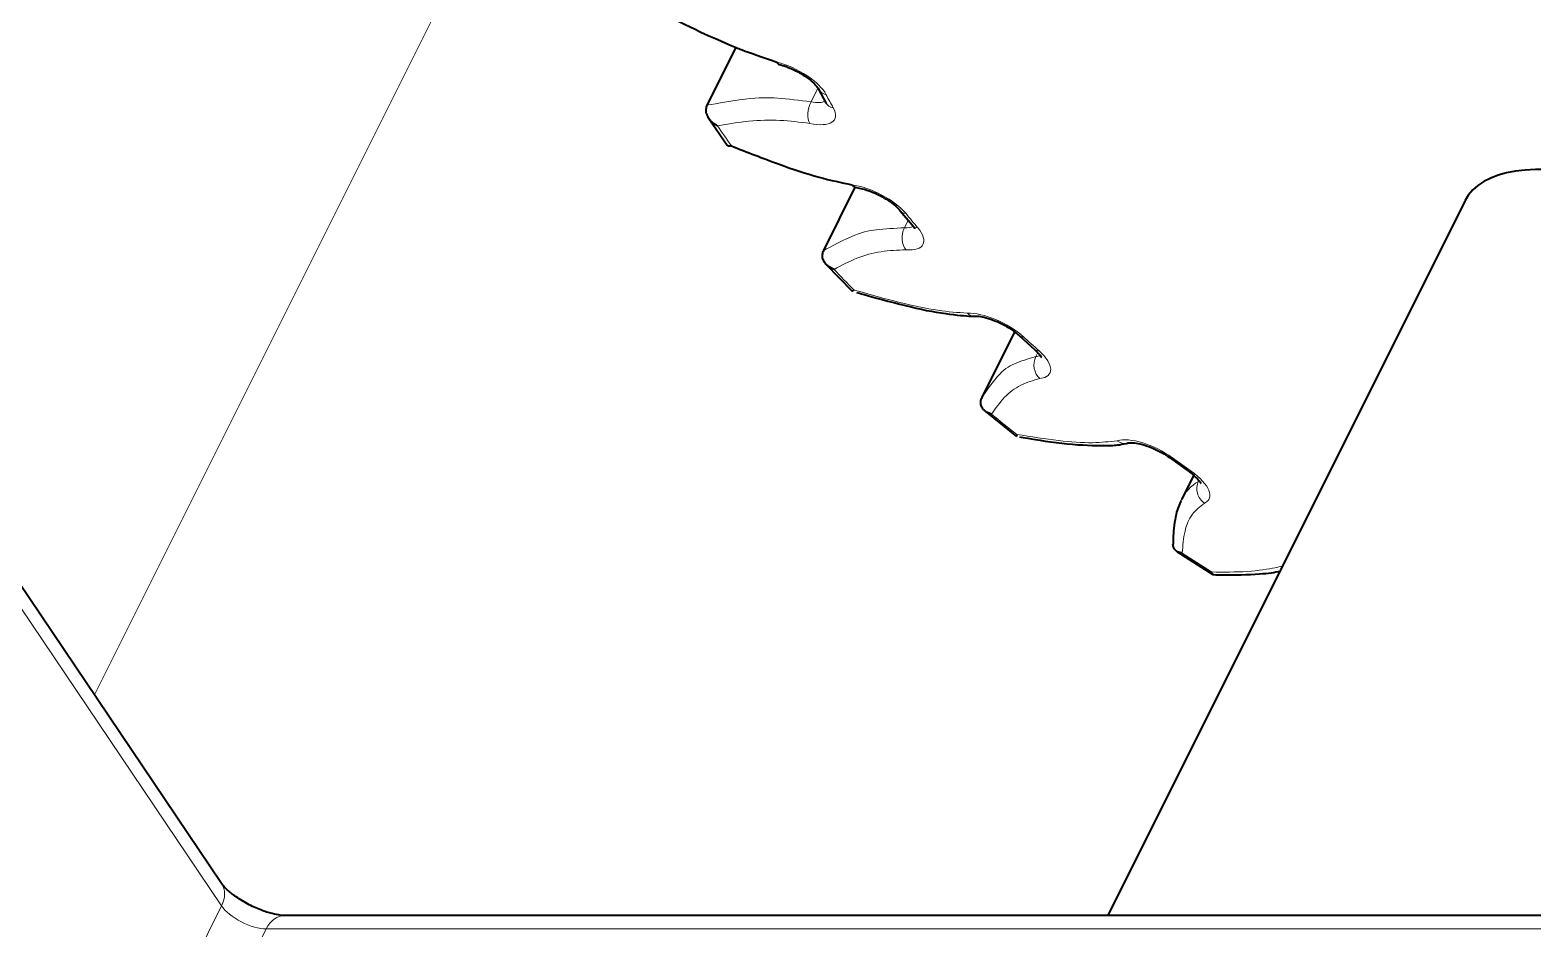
# Model space of a CAD drawing. Header units: inches. Extents: x 0 to 11, y 0 to 8.5.
# Drawn here: x 3.6518 to 3.8885, y 5.3924 to 5.534 of the extents above; entities that cross this region are included whole.
import ezdxf

# ---------------------------------------------------------------- set-up
doc = ezdxf.new("R2010")
doc.units = ezdxf.units.IN
doc.header["$LTSCALE"] = 0.5
doc.header["$MEASUREMENT"] = 0
doc.linetypes.add('ONS_PHANTOM', pattern=[0.49999999999999994, 0.25, -0.05, 0.05, -0.05, 0.05, -0.05])
for name, color, linetype, lineweight in [('EXPLODE_LINES', 7, 'ONS_PHANTOM', 13), ('TANGENT_LINES', 7, 'Continuous', 15), ('Visible', 7, 'Continuous', 40)]:
    doc.layers.add(name, color=color, linetype=linetype, lineweight=lineweight)

msp = doc.modelspace()

# ---------------------------------------------------------------- linework, layer by layer
at = {"layer": 'EXPLODE_LINES'}
for p, q in [((3.680333635803833, 5.466133202560358), (3.923802710029219, 5.953071351011131)), ((3.661905249181132, 5.429276429314957), (3.680333635803833, 5.466133202560358))]:
    msp.add_line(p, q, dxfattribs=at)
at = {"layer": 'TANGENT_LINES'}
for p, q in [((3.681926587863038, 5.396037886916393), (3.504562768258733, 5.659325850318896)), ((3.775880782851096, 5.524881880050289), (3.774795313709457, 5.52271094176701)), ((3.790101051242567, 5.504040522991285), (3.78951151697689, 5.502861454459931)), ((3.810516692355149, 5.483208333409795), (3.810201016289307, 5.482576981278109)), ((3.002193184240705, 4.036571079671729), (3.681926587863038, 5.396037886916393)), ((3.688972948151144, 5.392407855314378), (3.009239544528812, 4.032941048069715)), ((4.026419860914335, 5.392407855314378), (3.688972948151144, 5.392407855314378))]:
    msp.add_line(p, q, dxfattribs=at)
msp.add_arc((3.838910941684919, 5.457318941671226), 0.006354589244094721, 119.0394077049412, 155.511314592497, dxfattribs=at)
at = {"layer": 'TANGENT_LINES', "extrusion": (0, 0, -1)}
for centre, major_axis, ratio, start_param, end_param in [((3.771149892703675, 5.525288741888331), (-0.006211231069228223, 0.003105615534614112), 0.4082482904638632, 1.089279184090468, 2.629865290363504), ((3.778206937398945, 5.525863901184906), (0.002219106154531339, 0.001151333086001239), 0.7959321144014121, 2.401494436942302, 3.105148421868194), ((3.775612744795515, 5.521340114198629), (-0.0005186142898154613, -0.002445616326899869), 0.4908270792889881, 0.4876757927767382, 2.058472119571958), ((3.772321507339558, 5.523106684883043), (-0.006211231069228223, 0.003105615534614112), 0.4082482904638632, 8.887312049687246, 10.42789815596034), ((3.779326725970554, 5.523778366895486), (0.002186038569846015, 0.001212944916781301), 0.784164154447504, 2.423595329734325, 3.142110814701887), ((3.784310742575721, 5.505685774443439), (-0.006211231069228223, 0.003105615534614112), 0.4082482904638632, 0.8648797088340989, 2.405465815107287), ((3.790785620549549, 5.507128065832459), (0.001937949490067871, 0.001579351694191538), 0.6765054944510247, 2.554004160041311, 3.155008687010526), ((3.790782592146465, 5.5014244511321), (-0.0001782367929244505, -0.002493638234718102), 0.6497930728151573, 0.5669837959233192, 2.137780122718815), ((3.786231246208, 5.503374841332406), (-0.006211231069228223, 0.003105615534614112), 0.4082482904638632, 8.66291257443084, 10.20349868070398), ((3.792621171210403, 5.504919356237825), (0.001907589475253013, 0.001615890588469385), 0.6605074374118838, 2.566709263290554, 3.141419750505665), ((3.803654498852817, 5.485403841556596), (-0.006211231069228223, 0.003105615534614112), 0.4082482904638632, 0.6404802335775887, 2.181066339850806), ((3.809273710871812, 5.487743298895233), (0.001688940522667532, 0.001843225409680414), 0.5231560641679354, 2.642041642930164, 3.134042073490777), ((3.811861998525849, 5.481145859538088), (0.0002976611501198098, -0.002482216316058968), 0.7761757283708178, 0.7042759023910967, 2.275072229185493), ((3.811732981447181, 5.48552216791723), (0.001662463746700898, 0.001867140672500391), 0.5037301194255667, 2.649370299195989, 3.141076877157937), ((3.806227589410045, 5.483079912175622), (-0.006211231069228223, 0.003105615534614112), 0.4082482904638632, 2.155327791994855, 3.69591389826795), ((3.828211184822738, 5.465459964032725), (-0.006211231069228223, 0.003105615534614112), 0.4082482904638632, 0.4160807583212208, 1.956666864594391), ((3.832744138317431, 5.468681633531198), (0.00146881237281644, 0.002023015129320921), 0.343573404317981, 2.691875352352075, 3.149234992401391), ((3.835703810711649, 5.466559457951699), (0.001444806560321229, 0.002040228909522837), 0.321693669857449, 2.695806301458759, 3.141175770141281), ((3.831307836800085, 5.463239569904857), (-0.006211231069228223, 0.003105615534614112), 0.4082482904638632, 1.930928316738426, 3.471514423011605), ((3.837793954477868, 5.461521192675145), (0.0009946763887640495, -0.002293603906875666), 0.8636376918783571, 0.9438705449449238, 2.514666871740108), ((3.691859699497092, 5.389521103968431), (-3.061616997868383e-19, -0.005000000000000001), 0.7071067811865476, 2.186276035465139, 3.141592653589793)]:
    msp.add_ellipse(centre, major_axis=major_axis, ratio=ratio, start_param=start_param, end_param=end_param, dxfattribs=at)
at = {"layer": 'TANGENT_LINES'}
for centre, major_axis, ratio, start_param, end_param in [((3.773342128065718, 5.525147926335362), (0.003975163091728432, -0.001987581545864217), 0.4082482904638632, 11.56325041916811, 12.32720060121992), ((3.907613326107838, 5.49214550913179), (0.1342040084353002, -0.06710200421765011), 0.4082482904638631, 9.936505323995554, 9.962243871851495), ((3.907613326107838, 5.492145509131791), (0.1582816689787351, -0.07914083448936758), 0.4082482904638632, 10.04563964238458, 10.07750902871892), ((3.907613326107838, 5.49214550913179), (0.1342040084353002, -0.06710200421765011), 0.4082482904638631, 10.16090479925197, 10.18664334710791), ((3.787251866934159, 5.505416082784725), (0.003975163091728432, -0.001987581545864217), 0.4082482904638632, 11.78764989442453, 12.31750716458792), ((3.907613326107838, 5.492145509131791), (0.1582816689787351, -0.07914083448936758), 0.4082482904638632, 10.270039117641, 10.30190850397533), ((3.800452549231461, 5.491450492758819), (-9.368407461399893e-05, 0.002498244042155155), 0.7319480100954356, 2.499133171935082, 3.123180471299783), ((3.907613326107838, 5.49214550913179), (0.1342040084353002, -0.06710200421765011), 0.4082482904638631, 10.38530427450839, 10.41104282236432), ((3.807248210136204, 5.485121153627941), (0.003975163091728432, -0.001987581545864217), 0.4082482904638632, 12.0120493696808, 12.31234261225209), ((3.907613326107838, 5.492145509131791), (0.1582816689787351, -0.07914083448936758), 0.4082482904638632, 10.49443859289741, 10.52630797923174), ((3.824062959422659, 5.471366735866117), (-0.0006961985817663164, 0.002401105481803449), 0.8349848136873629, 2.305690995876685, 3.054999378357314), ((3.907613326107838, 5.49214550913179), (0.1342040084353002, -0.06710200421765011), 0.4082482904638631, 10.6097037497648, 10.63544229762074), ((3.907613326107838, 5.492145509131791), (0.1582816689787351, -0.07914083448936758), 0.4082482904638632, 10.71883806815383, 10.75070745448816), ((3.67776697892088, 5.39678116717246), (-0.004146838441529596, -0.002793515874279651), 0.7399498746286794, 2.222968794692346, 3.141592653589877), ((3.686086196805196, 5.395294606660326), (0.004472135954999581, -0.002236067977499791), 0.408248290463863, 10.05044189358541, 11.88165141135689)]:
    msp.add_ellipse(centre, major_axis=major_axis, ratio=ratio, start_param=start_param, end_param=end_param, dxfattribs=at)
for points, knots in [([(3.758454694474667, 5.522187092218046), (3.75845473933228, 5.522187106282288), (3.758460785363245, 5.522189001899052), (3.765234681589599, 5.523418299346774), (3.769329730505314, 5.523373232177485), (3.772964216784353, 5.522932824389385), (3.774795313709456, 5.52271094176701)], [0, 0, 0, 0, 0.002613043517367644, 0.3521930996165321, 0.673627266061233, 1, 1, 1, 1]), ([(3.774592124069355, 5.51929887274631), (3.773038241494892, 5.519504754615724), (3.769902924159723, 5.519920168884976), (3.764996080659771, 5.519761646920263), (3.761721823910038, 5.519205704483011), (3.760075199235246, 5.518926120869105)], [0, 0, 0, 0, 0.3281552475599961, 0.662129077969371, 1, 1, 1, 1]), ([(3.776787421170184, 5.499286674361873), (3.77678745022432, 5.4992866986904), (3.776791359968013, 5.499289972520633), (3.781620758349761, 5.501951639739512), (3.78491466580337, 5.502637374094111), (3.787962240257851, 5.502785932655797), (3.789511516976889, 5.502861454459931)], [0, 0, 0, 0, 0.002590455980779887, 0.3485912950678701, 0.668847355100229, 1, 1, 1, 1]), ([(3.789761971420305, 5.49938320967978), (3.78844133243345, 5.499340535468648), (3.785800351345094, 5.499255196639731), (3.78194931089013, 5.498180792427924), (3.779595686424921, 5.49693767728478), (3.778415872136104, 5.496314534115507)], [0, 0, 0, 0, 0.3328158818532792, 0.6655569452571556, 1, 1, 1, 1]), ([(3.781571624181762, 5.493059572458168), (3.783993803261547, 5.492374003549001), (3.788620409217494, 5.491064497895669), (3.794671297856115, 5.48975384346607), (3.797918811439106, 5.489518776349702), (3.799431928505301, 5.489409251306499)], [0, 0, 0, 0, 0.3698104425600569, 0.7063751852203377, 1, 1, 1, 1]), ([(3.80173148320563, 5.476130525032055), (3.801731494167963, 5.476130556693441), (3.801732934833388, 5.476134717620321), (3.804303161516637, 5.480031993848963), (3.806662938811869, 5.48149362423748), (3.809008802890011, 5.482211926304527), (3.810201016289307, 5.482576981278109)], [0, 0, 0, 0, 0.002699635333533089, 0.3547849986816056, 0.6720892837887847, 1, 1, 1, 1]), ([(3.810841377799688, 5.47910461808577), (3.809813930148039, 5.478816667641706), (3.80775840342353, 5.478240589792719), (3.805158429335439, 5.476260655469855), (3.803882286987913, 5.474424943372138), (3.803235044860691, 5.473493895040893)], [0, 0, 0, 0, 0.3299881248406594, 0.6601790449291677, 1, 1, 1, 1]), ([(3.807216779936728, 5.470302516913637), (3.809444369588234, 5.469950554231575), (3.813672329509728, 5.469282529888488), (3.819060404825938, 5.468857251707975), (3.821785883130112, 5.469177745562794), (3.823042338696499, 5.469325494413798)], [0, 0, 0, 0, 0.3750859939728428, 0.711912334732875, 1, 1, 1, 1]), ([(3.836773333751708, 5.459479951222825), (3.83608419237349, 5.458950859422442), (3.834665218701393, 5.457861435164089), (3.833540172183092, 5.455046825791629), (3.833374675414165, 5.452788705884658), (3.833288180452755, 5.451608525779154)], [0, 0, 0, 0, 0.3106998937974271, 0.6397453166455223, 1, 1, 1, 1]), ([(3.837896237736181, 5.448640760207317), (3.839775586317996, 5.448618739379188), (3.843319815383259, 5.448577210702789), (3.847840863991843, 5.449227492947022), (3.848902076751899, 5.449540801151146), (3.84928267854965, 5.449653168501246)], [0, 0, 0, 0, 0.4199436060068564, 0.7919639542034757, 1, 1, 1, 1])]:
    msp.add_open_spline(points, degree=3, knots=knots, dxfattribs=at)
at = {"layer": 'Visible'}
for p, q in [((3.681913817362409, 5.399574683046739), (3.503056557113706, 5.665079586446383)), ((3.758454694474667, 5.522187092218046), (3.763004674884174, 5.531287053037061)), ((3.775987831244413, 5.524712568098906), (3.777140687400708, 5.522565421978704)), ((3.777140687400708, 5.522565421978704), (3.777200381805017, 5.522439695096105)), ((3.758672777470987, 5.520097094616371), (3.761584945898495, 5.515864733669988)), ((3.776787421170184, 5.499286674361873), (3.781762219977768, 5.50923627197704)), ((3.788847671059481, 5.505548714138268), (3.790713581735149, 5.503303465649356)), ((3.877859847865181, 5.507166792179964), (3.821537003759414, 5.39452110396843)), ((3.777205111418303, 5.497076061759243), (3.781242002100985, 5.49291195623362)), ((3.80173148320563, 5.476130525032054), (3.806892665704479, 5.486452890029752)), ((3.807584770349144, 5.485900073485553), (3.81007051770048, 5.48365502724473)), ((3.81007051770048, 5.48365502724473), (3.810879627481307, 5.482794589885874)), ((3.802207462206523, 5.473979920604715), (3.80716447000256, 5.470006729547753)), ((3.831275325944615, 5.466658618401878), (3.834259004151327, 5.464519229042176)), ((3.835086062605616, 5.46387127861963), (3.833184919766898, 5.460068992942195)), ((3.834259004151327, 5.464519229042176), (3.835086624768881, 5.463871223020666)), ((3.835924603777793, 5.463001319596993), (3.836006060929604, 5.462889854075557)), ((3.8324344479217, 5.45188889958139), (3.838088626354492, 5.448247340956057)), ((3.838208028095007, 5.448203639921306), (3.83809621320539, 5.448242657932548)), ((4.032193363606232, 5.39452110396843), (3.691859699497092, 5.39452110396843))]:
    msp.add_line(p, q, dxfattribs=at)
msp.add_arc((3.822593068584593, 5.674084067259269), 0.154757083833057, 242.114033204717, 247.3529541767944, dxfattribs=at)
for centre, major_axis, ratio, start_param, end_param in [((3.770417638955526, 5.531015665138477), (0.000626915585240078, 0.002420119180739472), 0.4227727479101516, 2.674280824199822, 3.143765496727827), ((3.911400867527678, 5.490396282348716), (0.03354101966249685, -0.01677050983124843), 0.4082482904638631, 2.266233259184185e-16, 3.141592653589819), ((3.78226680604223, 5.511671457044498), (0.0003209725631284623, 0.002479309705082999), 0.5922082769285905, 2.610301753930255, 3.135829283173254), ((3.824062959422659, 5.471366735866117), (-0.0006961985817663164, 0.002401105481803449), 0.8349848136873629, 3.054999378357314, 3.141207884298176)]:
    msp.add_ellipse(centre, major_axis=major_axis, ratio=ratio, start_param=start_param, end_param=end_param, dxfattribs=at)
at = {"layer": 'Visible', "extrusion": (0, 0, -1)}
msp.add_ellipse((3.778206937398945, 5.525863901184906), major_axis=(0.002219106154531339, 0.001151333086001239), ratio=0.7959321144014121, start_param=3.105148421868194, end_param=3.142074936862159, dxfattribs=at)
at = {"layer": 'Visible'}
for points, knots in [([(3.763003351251978, 5.53125962752737), (3.76325234762832, 5.531152227046769), (3.764093240716345, 5.530789521680873), (3.7672059861114, 5.52972425491379), (3.769397018229366, 5.528974423686158)], [0, 0, 0, 0, 0.2961094339917079, 1, 1, 1, 1]), ([(3.769790723370285, 5.528595545957738), (3.770125550247587, 5.528500403909892), (3.770889530659483, 5.528283316615443), (3.77256469146832, 5.527556803888199), (3.774128821924652, 5.526593398520373), (3.77520318691384, 5.52571628132578), (3.775816335452294, 5.525013079888084), (3.77594107273581, 5.524794502955183), (3.775987831244413, 5.524712568098906)], [0, 0, 0, 0, 0.1629201482620339, 0.3717377857426584, 0.5834792779501293, 0.7670697940225041, 0.9126847344030734, 1, 1, 1, 1]), ([(3.758676672168287, 5.520091255409023), (3.758666406672573, 5.520105193420727), (3.758623409483225, 5.520163573000733), (3.758268490520569, 5.520869593747901), (3.758224591102532, 5.521521459239541), (3.758378109945325, 5.521965551838607), (3.758454694474667, 5.522187092218046)], [0, 0, 0, 0, 0.09699118706982517, 0.406249103963036, 0.7038009661107115, 1, 1, 1, 1]), ([(3.760075199235246, 5.518926120869105), (3.760069069279782, 5.518928497726275), (3.760029180919922, 5.518943964222675), (3.759093676519543, 5.519487501184486), (3.758810189257775, 5.519897944460148), (3.758676672168287, 5.520091255409023)], [0, 0, 0, 0, 0.08764195472292775, 0.5702967744753703, 1, 1, 1, 1]), ([(3.762246725665682, 5.515770793050717), (3.762243755536763, 5.5157693697001), (3.762225966603061, 5.515760844854731), (3.761761536055949, 5.515656522785041), (3.761643693110812, 5.51579429646191), (3.761592892908952, 5.51585368848226)], [0, 0, 0, 0, 0.1023562409752072, 0.6130401857904775, 1, 1, 1, 1]), ([(3.762246725665682, 5.515770793050717), (3.764742043648412, 5.514784792934039), (3.769536520998174, 5.512890302829373), (3.775956155035285, 5.51075303798014), (3.779553341358186, 5.509989526029804), (3.78124618531607, 5.509630215592178)], [0, 0, 0, 0, 0.3649038237971062, 0.7011223139273718, 1, 1, 1, 1]), ([(3.781945833479101, 5.509192147339415), (3.782235839847926, 5.509145101252347), (3.78290229514311, 5.509036985992772), (3.784425757191343, 5.508544918659453), (3.786075136796881, 5.507756799827359), (3.787574323799968, 5.506795956009523), (3.788560475747446, 5.505894376560862), (3.788771463587916, 5.505640435897424), (3.788847671059481, 5.505548714138268)], [0, 0, 0, 0, 0.1440038880066507, 0.3309311932634404, 0.5339980468462397, 0.735744742668, 0.9045526748637622, 1, 1, 1, 1]), ([(3.790713581735149, 5.503303465649356), (3.790841159478269, 5.503137130090385), (3.791039501513795, 5.502878532214769), (3.791091550634983, 5.502752733792881), (3.791110120673459, 5.502707851545469)], [0, 0, 0, 0, 0.643220902624259, 1, 1, 1, 1]), ([(3.777208480724117, 5.497072600039487), (3.777131102940521, 5.497155834990665), (3.776947812396996, 5.497352999845134), (3.776622584057194, 5.497984490112078), (3.776553307968589, 5.498643842877811), (3.776709046296711, 5.499071471477609), (3.776787421170184, 5.499286674361873)], [0, 0, 0, 0, 0.1982784436954868, 0.4696769799463654, 0.7331164389820036, 1, 1, 1, 1]), ([(3.778415872136104, 5.496314534115507), (3.778410050735288, 5.496315978442671), (3.77837238724522, 5.496325322997955), (3.7774758166477, 5.496766535417947), (3.777285541316487, 5.496984375753266), (3.777208480724117, 5.497072600039487)], [0, 0, 0, 0, 0.09810729545273993, 0.6347378000972118, 1, 1, 1, 1]), ([(3.781571624181762, 5.493059572458168), (3.781570014929876, 5.493057749208657), (3.78156104377382, 5.493047585072121), (3.781316464041478, 5.492851352271965), (3.781269476367709, 5.492887825473817), (3.781254695112323, 5.492899299115052)], [0, 0, 0, 0, 0.1303045420403149, 0.7264135540141239, 1, 1, 1, 1]), ([(3.781964713686423, 5.492692950093359), (3.782268504436689, 5.492600792363822), (3.783285974184464, 5.492292133519712), (3.790017003042914, 5.490431785891285), (3.795553967377672, 5.489302506788909), (3.799879369202711, 5.488910450435215), (3.800427522310677, 5.488944144598534), (3.800579921982124, 5.488953512381632)], [0, 0, 0, 0, 0.1228503330210294, 0.4114559026032205, 0.6938605884573205, 0.9148859231884605, 1, 1, 1, 1]), ([(3.800546233306075, 5.488952248716664), (3.800758191644196, 5.4889493471199), (3.801249074052708, 5.488942627201161), (3.802426347991362, 5.488707985643336), (3.803927649090713, 5.488196416082991), (3.80561576580464, 5.487371543340057), (3.806495214339311, 5.486752237896059), (3.80691592861682, 5.486455971961036)], [0, 0, 0, 0, 0.1415938745510884, 0.327922660587102, 0.5471337498651242, 0.7833559444100222, 1, 1, 1, 1]), ([(3.80691592861682, 5.486455971961036), (3.806970874609939, 5.486414633076778), (3.807116185604862, 5.486305307645394), (3.807405101389002, 5.486055451997127), (3.807584770349144, 5.485900073485553)], [0, 0, 0, 0, 0.3781268798537566, 1, 1, 1, 1]), ([(3.810879627481307, 5.482794589885874), (3.810937599444133, 5.482711610835199), (3.811039352087864, 5.482565965641064), (3.81108627468676, 5.48245896227552), (3.811106463875504, 5.482412922388685)], [0, 0, 0, 0, 0.569734217230189, 1, 1, 1, 1]), ([(3.802210402045381, 5.473977637936688), (3.802092193856316, 5.47408299490748), (3.801840160804729, 5.474307627727464), (3.801550553244456, 5.474881157937611), (3.801494072529297, 5.47550699575627), (3.801651360420274, 5.475920092615541), (3.80173148320563, 5.476130525032055)], [0, 0, 0, 0, 0.2264692801945586, 0.4828577802420138, 0.7365666561192603, 1, 1, 1, 1]), ([(3.803235044860691, 5.473493895040893), (3.803229835311376, 5.473494423263991), (3.803196372460913, 5.473497816235149), (3.802367127970099, 5.473823656511533), (3.802250478829296, 5.473938262955721), (3.802210402045381, 5.473977637936688)], [0, 0, 0, 0, 0.1079695086739764, 0.6935278476970693, 1, 1, 1, 1]), ([(3.807216779936728, 5.470302516913637), (3.80721605222263, 5.470300416260299), (3.807212077483903, 5.470288942594747), (3.807152636930548, 5.470019064186654), (3.80717141624039, 5.470001948596656), (3.807175828809882, 5.46999792695098)], [0, 0, 0, 0, 0.1463617770575037, 0.7994208514425216, 1, 1, 1, 1]), ([(3.807614050769395, 5.469930007215753), (3.807980057048474, 5.469864496326414), (3.809124772865271, 5.469659605439327), (3.815281905953785, 5.46868839225235), (3.820810910535924, 5.468490754186579), (3.823325698595851, 5.468622729056939), (3.824356652406982, 5.468871054887347), (3.824807539430515, 5.468979660038548)], [0, 0, 0, 0, 0.1329251551605831, 0.4157347462607702, 0.6895125860477407, 0.8642085179665586, 1, 1, 1, 1]), ([(3.824759158004425, 5.468965630384313), (3.824850347447703, 5.468982298288669), (3.825078733938688, 5.469024043517623), (3.825797731400227, 5.468996132492324), (3.826927584392218, 5.468777933211467), (3.828424698918224, 5.468279539926907), (3.83010609327345, 5.467458454668346), (3.830904924973008, 5.466911998364251), (3.831275325944615, 5.466658618401878)], [0, 0, 0, 0, 0.08785286246404327, 0.2200299317554952, 0.3910206140691032, 0.5929777770312253, 0.8112726035578162, 1, 1, 1, 1]), ([(3.835086624768881, 5.463871223020666), (3.835087175293865, 5.463870850742926), (3.835095256994051, 5.463865385710144), (3.835863823312828, 5.463102511256174), (3.835911846945399, 5.463022558082692), (3.835924603777793, 5.463001319596993)], [0, 0, 0, 0, 0.05094668631911789, 0.7478967456610331, 1, 1, 1, 1]), ([(3.836006060929604, 5.462889854075557), (3.836058122551357, 5.462809954360885), (3.836143840379038, 5.462678401986153), (3.836174624286986, 5.462602415438729), (3.836186711265544, 5.46257258011792)], [0, 0, 0, 0, 0.6073604891826558, 1, 1, 1, 1]), ([(3.833112470467977, 5.459923626068164), (3.832819659618106, 5.459264420267603), (3.832173320573603, 5.457809315555971), (3.831811857168383, 5.454365488300065), (3.83182818750217, 5.453381064478068), (3.831834448176254, 5.453003659044038)], [0, 0, 0, 0, 0.3380639575337209, 0.746228957665563, 1, 1, 1, 1]), ([(3.832435445112112, 5.451888361052307), (3.832309383621558, 5.451982405119919), (3.832049699765817, 5.452176133799309), (3.831826059436751, 5.452689958491357), (3.831819342407317, 5.452925008098366), (3.831816389645501, 5.453028334354594)], [0, 0, 0, 0, 0.3458479627855549, 0.7124390809673671, 1, 1, 1, 1]), ([(3.833288180452755, 5.451608525779154), (3.833283782164216, 5.451608213885595), (3.83325583759709, 5.451606232266965), (3.832525772707175, 5.45180784757218), (3.832455913440786, 5.451870116612468), (3.832435445112112, 5.451888361052307)], [0, 0, 0, 0, 0.1166577729776642, 0.7411862453109228, 1, 1, 1, 1]), ([(3.838054622930206, 5.448277056214053), (3.837983547139715, 5.448430393213995), (3.837897806829929, 5.448615367053691), (3.83789646690848, 5.448637051437582), (3.837896237736181, 5.448640760207317)], [0, 0, 0, 0, 0.8289658699505328, 1, 1, 1, 1]), ([(3.83809621320539, 5.448242657932548), (3.838079650040885, 5.448255937144812), (3.83805832397698, 5.448273034923998), (3.838055298607244, 5.448276322072195), (3.838054622930206, 5.448277056214053)], [0, 0, 0, 0, 0.7766629875866936, 1, 1, 1, 1]), ([(3.83821864680349, 5.448217311865207), (3.838668320493091, 5.448200526153089), (3.839944305653211, 5.448152895348665), (3.845580964613637, 5.448226032189347), (3.847795348435346, 5.448598162498451), (3.848757962616032, 5.448759931162535)], [0, 0, 0, 0, 0.2352562405359888, 0.6675584511436047, 1, 1, 1, 1]), ([(3.691859699497093, 5.39452110396843), (3.691645635808718, 5.394529590157943), (3.691138509813155, 5.39454969430236), (3.689835341110797, 5.394800920480286), (3.688062772231678, 5.39537439994649), (3.685996048334603, 5.396314521886148), (3.684016295311423, 5.397553169818771), (3.682767939006156, 5.398570754293321), (3.682065027101512, 5.399352600222636), (3.681951356317575, 5.3995195493151), (3.68191381736241, 5.399574683046739)], [0, 0, 0, 0, 0.09065459782311426, 0.2147646035745141, 0.3644747026364817, 0.5303822029618779, 0.697704202447995, 0.8385097265037802, 0.9466690038861183, 1, 1, 1, 1])]:
    msp.add_open_spline(points, degree=3, knots=knots, dxfattribs=at)

doc.saveas('drawing.dxf')
